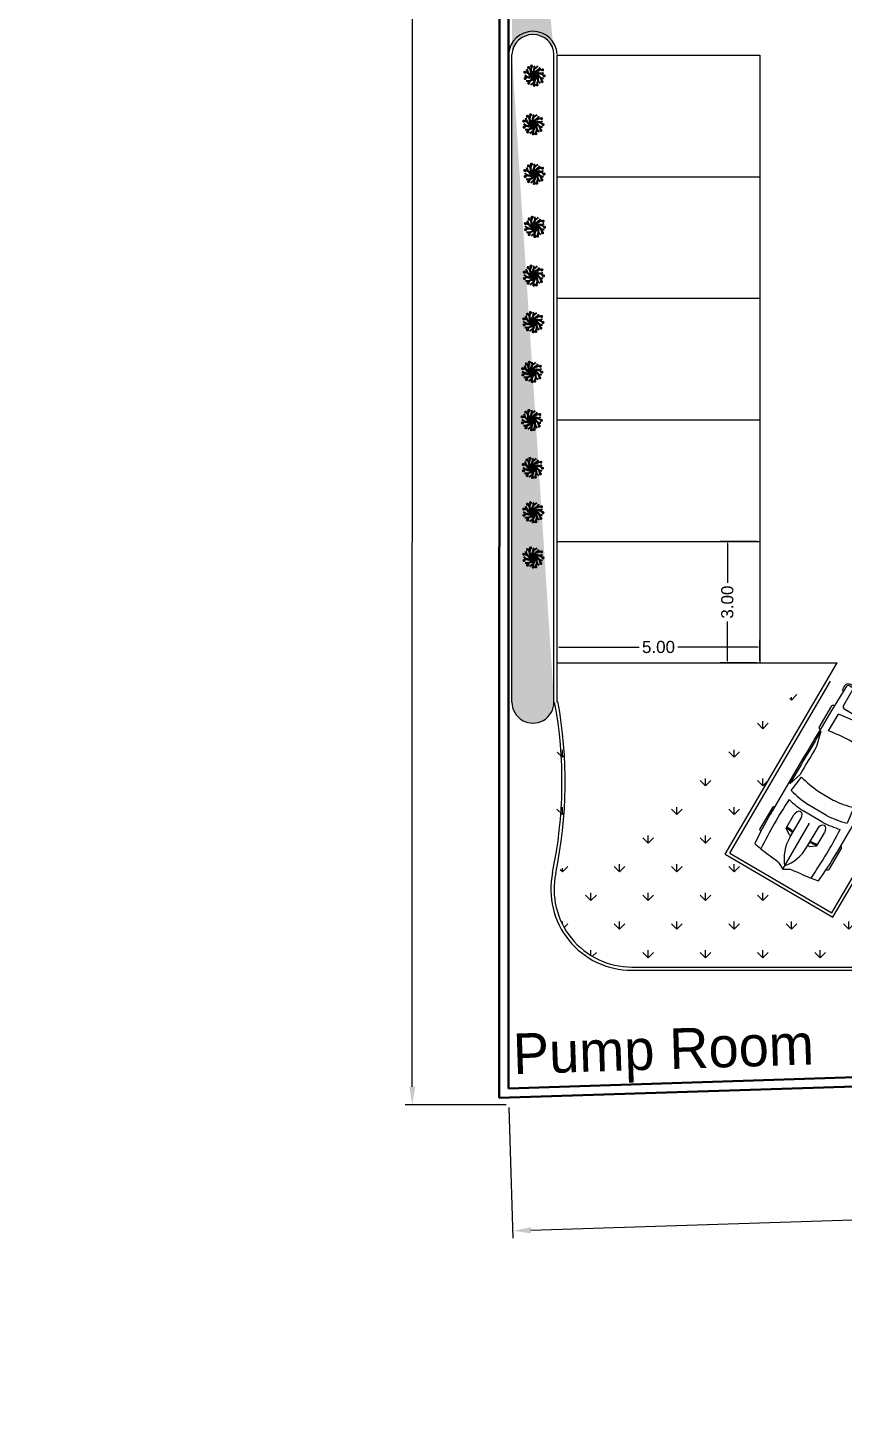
# Model space of a CAD drawing. Header units: millimetres. Extents: x 3614 to 12428, y -844 to 6844.
# Drawn here: x 5195.35 to 5215.48, y -432.04 to -397.77 of the extents above; entities that cross this region are included whole.
import ezdxf

# ---------------------------------------------------------------- set-up
doc = ezdxf.new("R2010")
doc.units = ezdxf.units.MM
doc.header["$LTSCALE"] = 40
doc.header["$MEASUREMENT"] = 0
doc.header["$PDMODE"] = 32
doc.header["$PDSIZE"] = 0.02
doc.layers.get('0').update_dxf_attribs({"linetype": 'CONTINUOUS', "lineweight": 20})
doc.layers.get('Defpoints').update_dxf_attribs({"linetype": 'CONTINUOUS', "lineweight": 20})
for name, color, linetype, lineweight in [('Dim', 220, 'CONTINUOUS', 15), ('dim.1', 6, 'CONTINUOUS', 18), ('Fixture', 44, 'CONTINUOUS', 15), ('Hatch', 42, 'CONTINUOUS', 15), ('landscaping', 3, 'CONTINUOUS', 13), ('LINE', 22, 'CONTINUOUS', 13), ('Property Line', 1, 'CONTINUOUS', 30), ('TEXT', 7, 'CONTINUOUS', 20), ('TREE', 64, 'CONTINUOUS', 13), ('Window-Wall', 7, 'CONTINUOUS', 18)]:
    doc.layers.add(name, color=color, linetype=linetype, lineweight=lineweight)
doc.styles.add('DIM', font='arial.ttf')
doc.styles.add('STYLE9', font='GOTHIC.TTF')
doc.styles.add('Tabrej', font='GOTHIC.TTF')
doc.dimstyles.new('DIMEN', dxfattribs={"dimtxt": 0.2, "dimasz": 0.25, "dimexe": 0.18, "dimexo": 0.0625, "dimgap": 0.09, "dimtad": 0, "dimdec": 3, "dimzin": 0, "dimdsep": 46, "dimtxsty": 'Tabrej', "dimcen": 0, "dimclrd": 256, "dimclre": 256, "dimclrt": 7, "dimadec": 0, "dimazin": 0, "dimtfac": 1, "dimtdec": 3, "dimtofl": 0, "dimtmove": 0, "dimatfit": 1, "dimfxl": 0, "dimtolj": 1, "dimtzin": 0, "dimlwd": -1, "dimlwe": -1, "dimarcsym": 0})
doc.dimstyles.new('Tabrej', dxfattribs={"dimtxt": 0.5, "dimasz": 0.45, "dimexe": 0.18, "dimexo": 0.0625, "dimgap": 0.09, "dimtad": 0, "dimdec": 3, "dimzin": 0, "dimdsep": 46, "dimtxsty": 'Tabrej', "dimcen": 0, "dimclrd": 256, "dimclre": 256, "dimclrt": 7, "dimaunit": 1, "dimadec": 3, "dimazin": 0, "dimtfac": 1, "dimtdec": 3, "dimtofl": 0, "dimtmove": 0, "dimatfit": 3, "dimfxl": 0, "dimtolj": 1, "dimtzin": 0, "dimlwd": -1, "dimlwe": -1, "dimarcsym": 0})

# ---------------------------------------------------------------- blocks, each defined once
blk = doc.blocks.new('*D30')
at = {"layer": 'Defpoints', "color": 0, "ltscale": 0.05, "transparency": 16777216}
for p in [(5207.230266860873, -257.4694814102737), (5204.844687158033, -424.3594347456667), (5207.222522054753, -424.3595450929807)]:
    blk.add_point(p, dxfattribs=at)
at = {"layer": 'Dim', "ltscale": 0.05, "transparency": 16777216}
for p, q in [((5207.16776686094, -257.4694785098591), (5204.672431964345, -257.4693627097656)), ((5204.852411081167, -257.9193710624751), (5204.848729836212, -337.2452050836549)), ((5204.844708041018, -423.9094347461513), (5204.848389285971, -344.5836007249713)), ((5207.16002205482, -424.3595421925661), (5204.664687158226, -424.3594263924726))]:
    blk.add_line(p, q, dxfattribs=at)
for points in [[(5204.777411081248, -257.9193675819776), (5204.927411081087, -257.9193745429727), (5204.852431964152, -257.4693710629597)], [(5204.769708041099, -423.9094312656538), (5204.919708040938, -423.9094382266489), (5204.844687158033, -424.3594347456667)]]:
    blk.add_solid(points, dxfattribs=at)
at = {"layer": 'Dim', "color": 7, "lineweight": 35, "ltscale": 0.05, "transparency": 16777216, "insert": (5204.848559561092, -340.914402904314), "char_height": 1.5, "attachment_point": 5, "rotation": 89.99734109572691, "style": 'Tabrej'}
blk.add_mtext('\\A1;166.890', dxfattribs=at)
blk = doc.blocks.new('*D31')
at = {"layer": 'Defpoints', "color": 0, "ltscale": 0.05, "transparency": 16777216}
for p in [(5290.410304821192, -421.6486296749662), (5207.222522054753, -424.3595450929806), (5290.511582636391, -424.7564643325426)]:
    blk.add_point(p, dxfattribs=at)
at = {"layer": 'Dim', "ltscale": 0.05, "transparency": 16777216}
for p, q in [((5290.412340484525, -421.7110965147677), (5290.51744534679, -424.9363688311711)), ((5207.224557718086, -424.4220119327822), (5207.32966258035, -427.6472842491855)), ((5290.06182138982, -424.7711211085403), (5250.043463459277, -426.0752354857935)), ((5207.773561116523, -427.4527229745593), (5247.791919047067, -426.1486085973061))]:
    blk.add_line(p, q, dxfattribs=at)
for points in [[(5290.05937859382, -424.6961609007784), (5290.064264185819, -424.8460813163023), (5290.511582636391, -424.7564643325426)], [(5207.771118320523, -427.3777627667973), (5207.776003912522, -427.5276831823212), (5207.323799869951, -427.467379750557)]]:
    blk.add_solid(points, dxfattribs=at)
at = {"layer": 'Dim', "color": 7, "ltscale": 0.05, "transparency": 16777216, "insert": (5248.917691253172, -426.1119220415497), "char_height": 0.5, "attachment_point": 5, "rotation": 1.8664887882798467, "style": 'Tabrej'}
blk.add_mtext('\\A1;83.232', dxfattribs=at)
blk = doc.blocks.new('*D647')
at = {"layer": 'Defpoints', "color": 0, "ltscale": 0.05, "transparency": 16777216}
for p in [(5491.917762789027, -294.5810829708552), (5491.854870055597, -295.1811268545436), (5491.917762789027, -295.1811268545436)]:
    blk.add_point(p, dxfattribs=at)
at = {"layer": 'Dim', "ltscale": 0.05, "transparency": 16777216}
for p, q in [((5491.854870055597, -294.4810829708551), (5491.854870055597, -294.3810829708552)), ((5491.855262789027, -294.5810829708552), (5491.674870055596, -294.5810829708552)), ((5491.855262789027, -295.1811268545436), (5491.674870055596, -295.1811268545436)), ((5491.854870055597, -295.2811268545436), (5491.854870055597, -295.3811268545436))]:
    blk.add_line(p, q, dxfattribs=at)
for points in [[(5491.83820338893, -294.4810829708551), (5491.871536722263, -294.4810829708551), (5491.854870055597, -294.5810829708552)], [(5491.83820338893, -295.2811268545436), (5491.871536722263, -295.2811268545436), (5491.854870055597, -295.1811268545436)]]:
    blk.add_solid(points, dxfattribs=at)
at = {"layer": 'Dim', "color": 7, "ltscale": 0.05, "transparency": 16777216, "insert": (5491.854870055597, -294.8811049126986), "char_height": 0.2, "attachment_point": 5, "rotation": 90, "style": 'Tabrej'}
blk.add_mtext('\\A1;0.600', dxfattribs=at)
blk = doc.blocks.new('*D648')
at = {"layer": 'Defpoints', "color": 0, "ltscale": 0.05, "transparency": 16777216}
for p in [(5491.317824484191, -295.1811268545439), (5492.317824484191, -295.1811268545434), (5492.317824484191, -295.5949928992698)]:
    blk.add_point(p, dxfattribs=at)
at = {"layer": 'Dim', "ltscale": 0.05, "transparency": 16777216}
for p, q in [((5491.317824484191, -295.2436268545439), (5491.317824484191, -295.7749928992698)), ((5492.317824484191, -295.2436268545434), (5492.317824484191, -295.7749928992698)), ((5491.217824484191, -295.5949928992698), (5491.117824484191, -295.5949928992698)), ((5492.417824484191, -295.5949928992698), (5492.517824484191, -295.5949928992698))]:
    blk.add_line(p, q, dxfattribs=at)
for points in [[(5491.217824484191, -295.5783262326032), (5491.217824484191, -295.6116595659365), (5491.317824484191, -295.5949928992698)], [(5492.417824484191, -295.5783262326032), (5492.417824484191, -295.6116595659365), (5492.317824484191, -295.5949928992698)]]:
    blk.add_solid(points, dxfattribs=at)
at = {"layer": 'Dim', "color": 7, "ltscale": 0.05, "transparency": 16777216, "insert": (5491.817824484191, -295.5949928992698), "char_height": 0.2, "attachment_point": 5, "style": 'Tabrej'}
blk.add_mtext('\\A1;1.000', dxfattribs=at)
blk = doc.blocks.new('fgb')
at = {"layer": 'Property Line', "lineweight": 30, "ltscale": 0.2}
for p, q in [((4957.440664199342, -197.9563344190392), (4957.432919393223, -364.8463981017462)), ((4957.670656211494, -198.128467025748), (4957.662930420506, -364.6087804303291)), ((4957.662930420506, -364.6087804303291), (5040.83649874929, -361.8983282310344)), ((4957.432919393223, -364.8463981017462), (5040.620702159661, -362.1354826837321))]:
    blk.add_line(p, q, dxfattribs=at)
blk = doc.blocks.new('PLANTDF')
at = {"color": 1, "lineweight": -3}
for centre, start, end in [((9522.851616587606, -930.1180319267213), 254.6787355318637, 318.507277087344), ((9522.849025367625, -930.2235307114553), 38.67873553348718, 102.5072770877422), ((9522.871903037936, -930.2265048417128), 62.67873553118743, 126.5072770889639), ((9522.87461268238, -930.1161845299803), 230.6787355320873, 294.507277088827), ((9522.831360013628, -930.1290729620152), 278.6787355325631, 342.5072770895728), ((9522.829335263588, -930.2115085214444), 14.67873553222624, 78.50727708772446), ((9522.894012517489, -930.2199166580763), 86.67873553321755, 150.5072770882663), ((9522.896372064257, -930.1238502034724), 206.6787355312655, 270.5072770896726), ((9522.817345506115, -930.1473985405563), 302.6787355334631, 6.507277088643888), ((9522.81623732369, -930.1925170175508), 350.6787355326362, 54.507277088133), ((9522.866448887253, -930.0317781967972), 254.6787355318637, 318.507277087344), ((9522.863857667275, -930.137276981532), 38.67873553348718, 102.5072770877422), ((9522.886735337584, -930.1402511117894), 62.67873553118743, 126.5072770889639), ((9522.889444982033, -930.029930800056), 230.6787355320873, 294.507277088827), ((9522.84619231328, -930.042819232092), 278.6787355325631, 342.5072770895728), ((9522.844167563237, -930.1252547915207), 14.67873553222624, 78.50727708772446), ((9522.911530876407, -930.204905317348), 110.6787355335168, 174.5072770892628), ((9522.913132338428, -930.1397034826106), 182.6787355316195, 246.5072770898981), ((9522.811996300736, -930.16984000333), 326.6787355310985, 30.50727708836977), ((9522.908844817137, -930.1336629281527), 86.67873553321755, 150.5072770882663), ((9522.911204363903, -930.037596473548), 206.6787355312655, 270.5072770896726), ((9522.832177805763, -930.0611448106321), 302.6787355334631, 6.507277088643888), ((9522.83106962334, -930.1062632876267), 350.6787355326362, 54.507277088133), ((9522.921429031288, -930.184066416714), 134.6787355333775, 198.507277089071), ((9522.921995501225, -930.1610031914082), 158.6787355324081, 222.5072770895164), ((9522.92636317606, -930.118651587424), 110.6787355335168, 174.5072770892628), ((9522.927964638076, -930.0534497526863), 182.6787355316195, 246.5072770898981), ((9522.826828600384, -930.0835862734067), 326.6787355310985, 30.50727708836977), ((9522.936261330937, -930.0978126867896), 134.6787355333775, 198.507277089071), ((9522.936827800873, -930.0747494614847), 158.6787355324081, 222.5072770895164), ((9522.984943451838, -929.8797582678993), 254.6787355318637, 318.507277087344), ((9522.982352231855, -929.9852570526332), 38.67873553348718, 102.5072770877422), ((9523.005229902168, -929.9882311828908), 62.67873553118743, 126.5072770889639), ((9523.007939546615, -929.877910871158), 230.6787355320873, 294.507277088827), ((9522.96468687786, -929.890799303193), 278.6787355325631, 342.5072770895728), ((9522.962662127818, -929.9732348626221), 14.67873553222624, 78.50727708772446), ((9523.027339381717, -929.981642999254), 86.67873553321755, 150.5072770882663), ((9523.029698928487, -929.8855765446502), 206.6787355312655, 270.5072770896726), ((9522.950672370347, -929.909124881734), 302.6787355334631, 6.507277088643888), ((9522.94956418792, -929.9542433587284), 350.6787355326362, 54.507277088133), ((9523.04485774064, -929.966631658526), 110.6787355335168, 174.5072770892628), ((9523.04645920266, -929.9014298237882), 182.6787355316195, 246.5072770898981), ((9522.945323164966, -929.9315663445076), 326.6787355310985, 30.50727708836977), ((9523.054755895517, -929.9457927578917), 134.6787355333775, 198.507277089071), ((9523.05532236546, -929.922729532586), 158.6787355324081, 222.5072770895164), ((9523.028163981247, -930.1883308580498), 254.6787355318637, 318.507277087344), ((9523.051160076024, -930.1864834613092), 230.6787355320873, 294.507277088827), ((9523.007907407271, -930.1993718933444), 278.6787355325631, 342.5072770895728), ((9523.005882657228, -930.2818074527733), 14.67873553222624, 78.50727708772446), ((9523.070559911132, -930.2902155894052), 86.67873553321755, 150.5072770882663), ((9523.0729194579, -930.1941491348014), 206.6787355312655, 270.5072770896726), ((9522.99389289976, -930.217697471884), 302.6787355334631, 6.507277088643888), ((9522.992784717331, -930.26281594888), 350.6787355326362, 54.507277088133), ((9523.088078270048, -930.2752042486763), 110.6787355335168, 174.5072770892628), ((9523.089679732071, -930.2100024139386), 182.6787355316195, 246.5072770898981), ((9522.988543694377, -930.2401389346588), 326.6787355310985, 30.50727708836977), ((9523.097976424928, -930.254365348042), 134.6787355333775, 198.507277089071), ((9523.098542894868, -930.2313021227368), 158.6787355324081, 222.5072770895164), ((9523.17395564638, -929.8259844103453), 254.6787355318637, 318.507277087344), ((9523.1713644264, -929.9314831950801), 38.67873553348718, 102.5072770877422), ((9523.19424209671, -929.9344573253377), 62.67873553118743, 126.5072770889639), ((9523.19695174116, -929.8241370136044), 230.6787355320873, 294.507277088827), ((9523.153699072403, -929.8370254456399), 278.6787355325631, 342.5072770895728), ((9523.15167432236, -929.9194610050688), 14.67873553222624, 78.50727708772446), ((9523.216351576262, -929.9278691417012), 86.67873553321755, 150.5072770882663), ((9523.21871112303, -929.8318026870965), 206.6787355312655, 270.5072770896726), ((9523.13968456489, -929.8553510241801), 302.6787355334631, 6.507277088643888), ((9523.138576382466, -929.9004695011748), 350.6787355326362, 54.507277088133), ((9523.23386993518, -929.912857800972), 110.6787355335168, 174.5072770892628), ((9523.2354713972, -929.8476559662345), 182.6787355316195, 246.5072770898981), ((9523.134335359508, -929.8777924869544), 326.6787355310985, 30.50727708836977), ((9523.24376809006, -929.892018900338), 134.6787355333775, 198.507277089071), ((9523.24433456, -929.8689556750328), 158.6787355324081, 222.5072770895164), ((9523.336639266836, -930.0308945579214), 254.6787355318637, 318.507277087344), ((9523.334048046852, -930.136393342656), 38.67873553348718, 102.5072770877422), ((9523.356925717164, -930.1393674729137), 62.67873553118743, 126.5072770889639), ((9523.359635361612, -930.0290471611803), 230.6787355320873, 294.507277088827), ((9523.316382692858, -930.0419355932152), 278.6787355325631, 342.5072770895728), ((9523.314357942816, -930.1243711526448), 14.67873553222624, 78.50727708772446), ((9523.379035196716, -930.132779289277), 86.67873553321755, 150.5072770882663), ((9523.381394743486, -930.0367128346724), 206.6787355312655, 270.5072770896726), ((9523.302368185345, -930.060261171756), 302.6787355334631, 6.507277088643888), ((9523.301260002918, -930.1053796487506), 350.6787355326362, 54.507277088133), ((9523.396553555636, -930.1177679485482), 110.6787355335168, 174.5072770892628), ((9523.398155017656, -930.0525661138104), 182.6787355316195, 246.5072770898981), ((9523.297018979965, -930.0827026345306), 326.6787355310985, 30.50727708836977), ((9523.361289236855, -929.8909964100154), 254.6787355318637, 318.507277087344), ((9523.358698016877, -929.9964951947501), 38.67873553348718, 102.5072770877422), ((9523.381575687188, -929.9994693250077), 62.67873553118743, 126.5072770889639), ((9523.384285331636, -929.8891490132744), 230.6787355320873, 294.507277088827), ((9523.34103266288, -929.9020374453099), 278.6787355325631, 342.5072770895728), ((9523.339007912838, -929.9844730047392), 14.67873553222624, 78.50727708772446), ((9523.40645171051, -930.0969290479137), 134.6787355333775, 198.507277089071), ((9523.407018180456, -930.0738658226088), 158.6787355324081, 222.5072770895164), ((9523.403685166739, -929.9928811413713), 86.67873553321755, 150.5072770882663), ((9523.406044713509, -929.8968146867663), 206.6787355312655, 270.5072770896726), ((9523.327018155367, -929.92036302385), 302.6787355334631, 6.507277088643888), ((9523.325909972944, -929.965481500845), 350.6787355326362, 54.507277088133), ((9523.42120352566, -929.9778698006422), 110.6787355335168, 174.5072770892628), ((9523.42280498768, -929.9126679659047), 182.6787355316195, 246.5072770898981), ((9523.321668949984, -929.9428044866246), 326.6787355310985, 30.50727708836977), ((9523.43110168054, -929.9570309000079), 134.6787355333775, 198.507277089071), ((9523.431668150477, -929.9339676747028), 158.6787355324081, 222.5072770895164), ((9522.898638930952, -930.3029132006261), 254.6787355318637, 318.507277087344), ((9522.896047710972, -930.4084119853608), 38.67873553348718, 102.5072770877422), ((9522.91892538128, -930.411386115618), 62.67873553118743, 126.5072770889639), ((9522.921635025728, -930.3010658038851), 230.6787355320873, 294.507277088827), ((9522.878382356976, -930.3139542359207), 278.6787355325631, 342.5072770895728), ((9522.876357606934, -930.3963897953496), 14.67873553222624, 78.50727708772446), ((9522.941034860833, -930.4047979319816), 86.67873553321755, 150.5072770882663), ((9522.943394407605, -930.3087314773774), 206.6787355312655, 270.5072770896726), ((9522.864367849465, -930.3322798144608), 302.6787355334631, 6.507277088643888), ((9522.86325966704, -930.3773982914554), 350.6787355326362, 54.507277088133), ((9522.958553219756, -930.3897865912528), 110.6787355335168, 174.5072770892628), ((9522.960154681774, -930.324584756515), 182.6787355316195, 246.5072770898981), ((9522.85901864408, -930.3547212772354), 326.6787355310985, 30.50727708836977), ((9522.968451374636, -930.3689476906185), 134.6787355333775, 198.507277089071), ((9522.96901784457, -930.3458844653136), 158.6787355324081, 222.5072770895164), ((9523.025572761266, -930.293829642784), 38.67873553348718, 102.5072770877422), ((9523.04845043158, -930.2968037730417), 62.67873553118743, 126.5072770889639), ((9523.04459433366, -930.4285885048253), 254.6787355318637, 318.507277087344), ((9523.04200311368, -930.5340872895598), 38.67873553348718, 102.5072770877422), ((9523.064880783988, -930.5370614198174), 62.67873553118743, 126.5072770889639), ((9523.067590428436, -930.426741108084), 230.6787355320873, 294.507277088827), ((9523.024337759683, -930.4396295401199), 278.6787355325631, 342.5072770895728), ((9523.022313009642, -930.522065099549), 14.67873553222624, 78.50727708772446), ((9523.08699026354, -930.5304732361806), 86.67873553321755, 150.5072770882663), ((9523.089349810312, -930.4344067815763), 206.6787355312655, 270.5072770896726), ((9523.010323252172, -930.4579551186598), 302.6787355334631, 6.507277088643888), ((9523.009215069746, -930.5030735956548), 350.6787355326362, 54.507277088133), ((9523.104508622464, -930.515461895452), 110.6787355335168, 174.5072770892628), ((9523.106110084482, -930.4502600607144), 182.6787355316195, 246.5072770898981), ((9523.004974046788, -930.4803965814348), 326.6787355310985, 30.50727708836977), ((9523.114406777344, -930.4946229948176), 134.6787355333775, 198.507277089071), ((9523.11497324728, -930.4715597695127), 158.6787355324081, 222.5072770895164), ((9523.241622356905, -930.4530323606084), 254.6787355318637, 318.507277087344), ((9523.239031136925, -930.5585311453433), 38.67873553348718, 102.5072770877422), ((9523.261908807237, -930.5615052756008), 62.67873553118743, 126.5072770889639), ((9523.264618451685, -930.4511849638676), 230.6787355320873, 294.507277088827), ((9523.221365782929, -930.4640733959034), 278.6787355325631, 342.5072770895728), ((9523.219341032887, -930.5465089553322), 14.67873553222624, 78.50727708772446), ((9523.284018286788, -930.5549170919644), 86.67873553321755, 150.5072770882663), ((9523.286377833556, -930.4588506373597), 206.6787355312655, 270.5072770896726), ((9523.207351275416, -930.4823989744434), 302.6787355334631, 6.507277088643888), ((9523.206243092993, -930.527517451438), 350.6787355326362, 54.507277088133), ((9523.301536645708, -930.5399057512357), 110.6787355335168, 174.5072770892628), ((9523.303138107725, -930.4747039164977), 182.6787355316195, 246.5072770898981), ((9523.202002070035, -930.504840437218), 326.6787355310985, 30.50727708836977), ((9523.31143480059, -930.5190668506012), 134.6787355333775, 198.507277089071), ((9523.312001270524, -930.4960036252963), 158.6787355324081, 222.5072770895164), ((9523.401171842115, -930.3444954964276), 254.6787355318637, 318.507277087344), ((9523.398580622135, -930.4499942811623), 38.67873553348718, 102.5072770877422), ((9523.421458292443, -930.4529684114196), 62.67873553118743, 126.5072770889639), ((9523.424167936892, -930.3426480996865), 230.6787355320873, 294.507277088827), ((9523.380915268139, -930.3555365317222), 278.6787355325631, 342.5072770895728), ((9523.378890518095, -930.4379720911513), 14.67873553222624, 78.50727708772446), ((9523.443567771996, -930.4463802277832), 86.67873553321755, 150.5072770882663), ((9523.445927318766, -930.3503137731785), 206.6787355312655, 270.5072770896726), ((9523.366900760626, -930.3738621102623), 302.6787355334631, 6.507277088643888), ((9523.365792578203, -930.4189805872568), 350.6787355326362, 54.507277088133), ((9523.461086130917, -930.4313688870544), 110.6787355335168, 174.5072770892628), ((9523.462687592935, -930.3661670523168), 182.6787355316195, 246.5072770898981), ((9523.361551555245, -930.3963035730368), 326.6787355310985, 30.50727708836977), ((9523.4709842858, -930.41052998642), 134.6787355333775, 198.507277089071), ((9523.471550755736, -930.387466761115), 158.6787355324081, 222.5072770895164), ((9523.460761159604, -930.2531015847452), 254.6787355318637, 318.507277087344), ((9523.458169939624, -930.35860036948), 38.67873553348718, 102.5072770877422), ((9523.481047609934, -930.3615744997372), 62.67873553118743, 126.5072770889639), ((9523.48375725438, -930.251254188004), 230.6787355320873, 294.507277088827), ((9523.440504585627, -930.2641426200398), 278.6787355325631, 342.5072770895728), ((9523.438479835584, -930.3465781794687), 14.67873553222624, 78.50727708772446), ((9523.503157089486, -930.3549863161007), 86.67873553321755, 150.5072770882663), ((9523.505516636253, -930.258919861497), 206.6787355312655, 270.5072770896726), ((9523.42649007811, -930.28246819858), 302.6787355334631, 6.507277088643888), ((9523.425381895688, -930.3275866755754), 350.6787355326362, 54.507277088133), ((9523.520675448404, -930.339974975372), 110.6787355335168, 174.5072770892628), ((9523.522276910424, -930.2747731406344), 182.6787355316195, 246.5072770898981), ((9523.421140872731, -930.3049096613547), 326.6787355310985, 30.50727708836977), ((9523.530573603284, -930.3191360747376), 134.6787355333775, 198.507277089071)]:
    blk.add_arc(centre, 0.0554807208591023, start, end, dxfattribs=at)
at = {"color": 64, "lineweight": -3}
for points in [[(9523.479416898672, -930.3036893301463), (9523.2341926928, -930.2838065810288), (9523.116471794096, -930.1217776643904), (9522.992884883659, -930.1785607167993), (9522.870272326676, -930.1686196721226)], [(9522.875026591184, -930.2813268734856), (9523.085103927873, -930.1532731836992), (9523.275580343165, -930.2151627226943), (9523.342188013205, -930.0965817049704), (9523.44722685498, -930.0325543263176)], [(9522.88229259381, -930.0849485583695), (9523.127516799681, -930.1048313074872), (9523.245237698386, -930.2668602241253), (9523.368824608824, -930.2100771717168), (9523.491437165805, -930.2200182163936)], [(9523.4866829013, -930.1073110150301), (9523.276605564608, -930.2353647048168), (9523.08612914932, -930.1734751658217), (9523.019521479277, -930.2920561835452), (9522.914482637503, -930.3560835621986)], [(9523.358110301573, -930.4582918752158), (9523.171406538297, -930.2980672215676), (9523.171406538297, -930.097788466282), (9523.038046386682, -930.0710843573407), (9522.944693943817, -929.9909720305161)], [(9522.984576549074, -930.4444711169274), (9523.079264614229, -930.2173931453508), (9523.26974102952, -930.1555036063544), (9523.253927593123, -930.0204185416658), (9523.301271452268, -929.9068790221182)], [(9523.003599190912, -929.9303460133003), (9523.190302954188, -930.0905706669485), (9523.190302954188, -930.290849422234), (9523.323663105799, -930.3175535311757), (9523.417015548666, -930.397665858)], [(9523.377132943408, -929.944166771588), (9523.282444878252, -930.1712447431654), (9523.09196846296, -930.2331342821602), (9523.107781899362, -930.3682193468496), (9523.060438040213, -930.4817588663975)], [(9523.169098107033, -930.5120657327697), (9523.112229278096, -930.2726995464482), (9523.229950176798, -930.11067062981), (9523.137755829184, -930.0106794214947), (9523.109320960668, -929.8909959984517)], [(9523.192611385452, -929.8765721557463), (9523.249480214388, -930.1159383420676), (9523.131759315684, -930.2779672587061), (9523.223953663299, -930.3779584670211), (9523.252388531811, -930.4976418900644)]]:
    blk.add_spline(points, degree=3, dxfattribs=at)
blk = doc.blocks.new('*U441')
for p, q in [((21.10406751471477, 37.40863046792069), (21.10406751471477, 36.83230215753704)), ((46.55368679439943, 38.88847654282876), (22.35054758993934, 38.88847654282876)), ((47.8001668696239, 37.39011648242055), (47.8001668696239, 37.40863046792069)), ((70.0302824853563, 31.53613089391356), (86.40615155322344, 29.35124891408057)), ((87.98532186932616, 31.87120872459877), (74.75900729854769, 35.92175679182954)), ((134.313356548143, 35.6043097713567), (119.2882629232503, 31.77757799177584)), ((135.4513231603356, 37.07354110333037), (135.4513231603356, 37.40863046792069)), ((136.6978032355602, 38.88847654282876), (160.9009424400199, 38.88847654282867)), ((138.4228833961707, 29.35124891408074), (157.2465674415997, 29.35124891408074)), ((162.1474225152445, 37.4086304679205), (162.1474225152445, 36.77402019194128)), ((186.4728846989718, 29.35124891408083), (167.0083537481071, 29.35124891408083)), ((186.4728846989705, -33.49860931502491), (186.4728846989718, 33.49860931502464)), ((188.3990091454065, -32.75868627757393), (188.3990091454077, 32.75868627757058)), ((32.26591480791686, 11.62530558863241), (36.12873726252356, 17.16961494239206)), ((36.12873726252356, 17.16961494239206), (50.93891189819171, 17.16961494239206)), ((164.515393597658, 26.39155676426461), (164.5153935976578, -26.39155676426503)), ((3.266462181856987, 6.128290093440768), (0.1022408397004821, 0.4060708604429806)), ((29.77279020470884, 9.505833383620027), (51.68362801571248, 9.505833383620027)), ((32.12291633764599, 9.505833383620027), (32.12291633764599, 11.15369945057711)), ((58.91676048097879, -10.77488335095668), (58.91676048097879, 10.77488335095617)), ((66.55009204259746, -10.5288681329018), (66.55009204259746, 10.52886813290129)), ((82.73706193978568, 8.496039918672748), (82.73706193978568, -8.49603991867258)), ((186.4728846989718, -10.5288681329018), (186.4728846989718, 10.52886813290129)), ((-4.43e-14, -2.558e-13), (51.68362801571248, -2.558e-13)), ((0.1022408397004821, -0.4060708604432933), (3.266462181856987, -6.128290093441192)), ((29.77279020470884, -9.505833383620537), (51.68362801571248, -9.505833383620537)), ((32.12291633764599, -9.505833383620537), (32.12291633764599, -11.15369945057762)), ((32.26591480791686, -11.62530558863292), (36.12873726252356, -17.16961494239257)), ((36.12873726252356, -17.16961494239257), (50.93891189819171, -17.16961494239257)), ((21.10406751471477, -37.40863046792121), (21.10406751471477, -36.83230215753756)), ((46.55368679439943, -38.88847654282928), (22.35054758993934, -38.88847654282928)), ((47.8001668696239, -37.39011648242107), (47.8001668696239, -37.40863046792121)), ((86.40615155322321, -29.35124891408145), (70.03028248535594, -31.53613089391442)), ((87.98532186932606, -31.87120872459904), (74.75900729854759, -35.92175679182964)), ((134.3133565481428, -35.60430977135722), (119.2882629232503, -31.77757799177618)), ((135.4513231603355, -37.07354110333088), (135.4513231603355, -37.40863046792121)), ((136.6978032355602, -38.88847654282928), (160.9009424400199, -38.88847654282918)), ((157.2465674415997, -29.35124891408117), (138.4228833961707, -29.35124891408126)), ((162.1474225152445, -37.408630467921), (162.1474225152445, -36.77402019194179)), ((167.008353748107, -29.35124891408126), (186.4728846989707, -29.35124891408108))]:
    blk.add_line(p, q)
for centre, major_axis, ratio, start_param, end_param in [((259.1750197310735, -27.52442688366614), (1.506617e-10, -305.3028914627677), 0.8423038695443789, 4.528606069860317, 4.561837674556238), ((266.0300214172791, -27.52442688366631), (1.966072e-10, 313.3077612809058), 0.8423038695435282, 1.367075990158062, 1.391760499156096), ((37.47375371777758, -593.9621830607928), (6.21e-14, -623.32820996736), 0.8423038695439826, 3.096046068561058, 3.200911180495223), ((41.19115208863305, -490.8631038926156), (1.294e-13, 528.2339998381949), 0.8423038695439741, 0.0028100083536837, 0.0755983031096952), ((22.35054758993934, 37.40863046792072), (2.08e-14, -1.479846074908118), 0.8423038695439757, 3.141592653589776, 4.712388980384677), ((64.48199294511879, -10555.61767587835), (1.907644e-10, 10593.02630634627), 0.842303869543847, -0.0133969486112073, 0.0027970409639888), ((46.55368679439943, 37.40863046792072), (2.2e-14, 1.479846074908118), 0.8423038695439757, -1.570796326794883, 1.73e-14), ((134.4003789125686, 5.387441675477672), (4.276000000000001e-13, -89.7774543484738), 0.84230386954398, 4.449481963804728, 4.652344057257212), ((135.2911776514449, 5.387441675478553), (2.2715e-12, 81.77258453065997), 0.8423038695439563, 1.2453061116968, 1.507880129813836), ((64.4819929449925, -10555.61767590795), (1.9177683e-09, -10591.54646030096), 0.8423038695482958, 3.133765086725325, 3.140440689641252), ((149.595361812917, 2.799442537139298), (8.561e-13, -79.57966406425402), 0.8423038695439826, 4.372215489277867, 4.640744122441986), ((95.78879860270443, -3666.353346297651), (1.949863999999999e-10, -3698.236159209632), 0.8423038695446962, 3.134048706297306, 3.144097754112908), ((136.6978032355602, 37.40863046792072), (2.357e-13, -1.479846074908118), 0.8423038695439757, 3.141592653589603, 4.712388980384552), ((17.08207736189386, -1.421e-13), (6.870000000000003e-14, 147.0179238898305), 0.8423038695439764, 4.511394369635732, 4.913383591133647), ((35.90576140732288, -1.421e-13), (6.870000000000003e-14, 147.0179238898305), 0.8423038695439764, 4.511394369635732, 4.913383591133647), ((160.9009424400199, 37.40863046792052), (5.590000000000001e-14, 1.479846074908118), 0.8423038695439757, -1.570796326794865, 4.44e-14), ((167.0083537481071, 26.39155676426464), (1.394e-13, 2.959692149816236), 0.8423038695439757, 5.55e-14, 1.570796326794918), ((180.6280394947615, 35.8381667808375), (7.400000000000001e-14, 2.219769112362114), 0.8423038695439693, -0.0130174256259048, 1.249894140392862), ((64.48199294754608, -10556.35759891604), (1.349839377e-06, 10595.3130398087), 0.8423038681351469, -0.0133969484821159, -0.0130174254969711), ((183.9799245485226, 33.49860931502124), (3e-16, -2.959692149816166), 0.842303869543995, 1.570796326796048, 3.128195704978387), ((183.9799245485216, 32.75868627756583), (8.56e-14, -5.246425615115244), 0.8423038695439736, 1.570796326795794, 3.128195704978163), ((-204.4946649195746, 52.39684969293511), (4.120530000000001e-11, -250.9602162198571), 0.8423038695441164, 1.385369446298923, 1.434372047871025), ((13.03653510440275, 17.00972444508943), (1.2303e-12, 27.41599049210566), 0.8423038695439276, 4.435146050259648, 4.718221029521871), ((14.20086229321332, 17.00972444508943), (1.2303e-12, 27.41599049210566), 0.8423038695439276, 4.435146050259648, 4.718221029521871), ((50.7902773840875, 13.33772416300607), (6.340077547122383, -0.356608581037027), 0.6038335755719145, -1.39555193967809, 1.581314658479914), ((0.6232400376122424, -1.421e-13), (1e-16, -0.7399230374541245), 0.842303869543842, 4.131459131953847, 5.293318828815531), ((29.77279020470884, -46.66302566589627), (5.120000000000001e-14, 56.16885904951626), 0.842303869543976, 7e-16, 0.5903187773915901), ((32.74615637525823, 11.15369945057713), (1.313e-13, 0.7399230374541176), 0.8423038695439091, 0.8797135699495516, 1.570796326795043), ((-204.4946649195746, -52.39684969293553), (4.029450000000003e-11, 250.9602162198562), 0.8423038695441192, -1.43437204787103, -1.385369446298924), ((29.77279020470884, 46.66302566589577), (4.004e-13, 56.16885904951626), 0.8423038695439734, 2.551273876198208, 3.141592653589801), ((32.74615637525823, -11.1536994505777), (1.3e-13, -0.7399230374541176), 0.8423038695439093, 4.712388980384541, 5.403471737230034), ((13.03653510440275, -17.00972444508983), (1.2568e-12, -27.41599049210552), 0.8423038695439315, 1.564964277657709, 1.848039256919935), ((14.20086229321332, -17.00972444508983), (1.2568e-12, -27.41599049210552), 0.8423038695439315, 1.564964277657709, 1.848039256919935), ((134.4003789125684, -5.387441675478583), (4.2949e-12, -89.77745434847824), 0.8423038695439352, -1.510751403667474, -1.307889310215), ((135.2911776514465, -5.387441675480713), (3.203800000000001e-12, -81.77258453066244), 0.8423038695439492, -1.50788012981387, -1.245306111696839), ((149.5953618129329, -2.799442537137565), (4.0897e-12, -79.57966406427697), 0.8423038695439418, -1.499151468852248, -1.230622835688196), ((259.1750197310694, 27.52442688365929), (1.08535e-11, 305.3028914629043), 0.8423038695439974, 1.72134763262287, 1.754579237318775), ((167.008353748107, -26.39155676426503), (1.02e-14, -2.95969214981619), 0.8423038695439885, 4.712388980384687, 6.28318530717958), ((266.0300214172791, 27.52442688366566), (8.75241e-11, 313.3077612806533), 0.8423038695441819, 1.749832154434603, 1.774516663432659), ((37.47375371777847, 593.9621830607904), (1.1693e-12, -623.3282099673584), 0.8423038695439529, -0.0593185269054384, 0.0455465850287298), ((41.19115208863322, 490.8631038926151), (1.377569999999999e-11, -528.2339998381949), 0.8423038695440652, -0.0755983031097181, -0.0028100083537155), ((22.35054758993934, -37.40863046792117), (2.2e-14, 1.479846074908118), 0.8423038695439757, 1.570796326794908, 3.141592653589808), ((64.48199294495228, 10555.61767590795), (6.117947e-10, 10593.02630637587), 0.8423038695458146, 3.138795612625925, 3.154989602201038), ((46.55368679439943, -37.40863046792117), (2.08e-14, -1.479846074908118), 0.8423038695439757, -1.69e-14, 1.570796326794883), ((64.48199294503607, 10555.61767590793), (1.6049794e-09, -10591.54646030094), 0.8423038695397146, 0.0011519639481523, 0.0078275668641468), ((95.78879860271887, 3666.35334629765), (1.637818e-10, -3698.236159209629), 0.8423038695447544, -0.0025051005232382, 0.007543947292366), ((136.6978032355602, -37.40863046792109), (1.56e-14, -1.47984607490816), 0.8423038695440103, -1.570796326794875, -1.27e-14), ((160.9009424400199, -37.408630467921), (1.969e-13, 1.47984607490816), 0.842303869544011, 3.141592653589951, 4.712388980384771), ((180.6280394947581, -35.83816678083949), (2.274e-13, -2.21976911236303), 0.8423038695439803, -1.249894138785957, 0.0130174256254374), ((64.48199294197605, 10556.3575989598), (9.365289701e-07, 10595.31303985772), 0.8423038705260312, 3.154610079306566, 3.154989602290632), ((183.9799245485216, -33.4986093150211), (9.3e-15, 2.959692149816141), 0.8423038695439731, 3.154989602201626, 4.712388980383388), ((183.9799245485177, -32.7586862775633), (2.428e-13, -5.246425615118353), 0.8423038695439807, 0.0133969486110846, 1.570796326792831)]:
    blk.add_ellipse(centre, major_axis=major_axis, ratio=ratio, start_param=start_param, end_param=end_param)
at = {"extrusion": (0, 0, -1)}
blk.add_ellipse((50.7902773840875, -13.33772416300655), major_axis=(6.340077547122383, 0.3566085810370246), ratio=0.6038335755719145, start_param=-1.39555193967809, end_param=1.581314658479914, dxfattribs=at)
blk = doc.blocks.new('*D444')
at = {"layer": 'Defpoints', "color": 0, "ltscale": 0.05, "transparency": 16777216}
for p in [(5213.423125480279, -413.0555237326878), (5208.423125480278, -413.4469189641588), (5213.423125480279, -413.4469189641588)]:
    blk.add_point(p, dxfattribs=at)
at = {"layer": 'dim.1', "ltscale": 0.05, "transparency": 16777216}
for p, q in [((5208.423125480278, -413.3844189641588), (5208.423125480278, -412.8755237326878)), ((5213.423125480279, -413.3844189641588), (5213.423125480279, -412.8755237326878)), ((5208.473125480278, -413.0555237326878), (5210.444005425707, -413.0555237326878)), ((5213.373125480279, -413.0555237326878), (5211.402245534849, -413.0555237326878))]:
    blk.add_line(p, q, dxfattribs=at)
for points in [[(5208.473125480278, -413.0471903993545), (5208.473125480278, -413.0638570660211), (5208.423125480278, -413.0555237326878)], [(5213.373125480279, -413.0471903993545), (5213.373125480279, -413.0638570660211), (5213.423125480279, -413.0555237326878)]]:
    blk.add_solid(points, dxfattribs=at)
at = {"layer": 'dim.1', "color": 7, "ltscale": 0.05, "transparency": 16777216, "insert": (5210.923125480278, -413.0555237326878), "char_height": 0.3, "attachment_point": 5, "style": 'DIM'}
blk.add_mtext('\\A1;5.00', dxfattribs=at)
blk = doc.blocks.new('*D445')
at = {"layer": 'Defpoints', "color": 0, "ltscale": 0.05, "transparency": 16777216}
for p in [(5213.423125480278, -410.446918964157), (5212.623445427347, -413.4469189641588), (5213.423125480279, -413.4469189641588)]:
    blk.add_point(p, dxfattribs=at)
at = {"layer": 'dim.1', "ltscale": 0.05, "transparency": 16777216}
for p, q in [((5213.360625480278, -410.446918964157), (5212.443445427347, -410.446918964157)), ((5212.623445427347, -410.496918964157), (5212.623445427347, -411.4679012288237)), ((5212.623445427347, -413.3969189641588), (5212.623445427347, -412.4259366994922)), ((5213.360625480279, -413.4469189641588), (5212.443445427347, -413.4469189641588))]:
    blk.add_line(p, q, dxfattribs=at)
for points in [[(5212.615112094014, -410.496918964157), (5212.63177876068, -410.496918964157), (5212.623445427347, -410.446918964157)], [(5212.615112094014, -413.3969189641588), (5212.63177876068, -413.3969189641588), (5212.623445427347, -413.4469189641588)]]:
    blk.add_solid(points, dxfattribs=at)
at = {"layer": 'dim.1', "color": 7, "ltscale": 0.05, "transparency": 16777216, "insert": (5212.623445427347, -411.9469189641571), "char_height": 0.3, "attachment_point": 5, "rotation": 90, "style": 'DIM'}
blk.add_mtext('\\A1;3.00', dxfattribs=at)
blk = doc.blocks.new('NEW BILDING')
at = {"layer": 'Dim', "ltscale": 0.05}
dim = blk.add_linear_dim(base=(5491.854870055597, -295.1811268545436), p1=(5491.917762789027, -294.5810829708552), p2=(5491.917762789027, -295.1811268545436), angle=90, dimstyle='DIMEN', override={"dimasz": 0.1, "dimgap": 0.5, "dimarcsym": 1}, dxfattribs=at)
dim.commit()
dim.dimension.update_dxf_attribs({"geometry": '*D647', "text_midpoint": (5491.854870055597, -294.8811049126986), "dimtype": 160})
dim = blk.add_linear_dim(base=(5492.317824484191, -295.5949928992698), p1=(5491.317824484191, -295.1811268545439), p2=(5492.317824484191, -295.1811268545434), dimstyle='DIMEN', override={"dimasz": 0.1, "dimgap": 0.5, "dimarcsym": 1}, dxfattribs=at)
dim.commit()
dim.dimension.update_dxf_attribs({"geometry": '*D648', "text_midpoint": (5491.817824484191, -295.5949928992698), "dimtype": 160})

msp = doc.modelspace()

# ---------------------------------------------------------------- hatches: boundary and pattern name
at = {"layer": 'Hatch', "ltscale": 0.05}
h = msp.add_hatch(dxfattribs=at)
h.set_pattern_fill('GRASS', color=3)
h.set_pattern_definition([(90, (0, 0), (-0.7071067809999999, 0.7071067809999999), [0.1875, -1.226713563]), (45, (0, 0), (-0.7071067811865475, 0.7071067811865476), [0.1875, -0.8125]), (135, (0, 0), (-0.7071067811865476, -0.7071067811865475), [0.1875, -0.8125])])
edge = h.paths.add_edge_path()
edge.add_line((5212.572240335197, -418.1685996184572), (5215.229820175432, -419.7253357541728))
edge.add_line((5212.572240335197, -418.1685996184573), (5215.338069148529, -413.4469189641588))
edge.add_arc((5197.691951344555, -416.3856657293647), 10.92840914009472, 348.103991901871, 370.4751378556154)
edge.add_arc((5210.264395726464, -419.034180480867), 1.91997551039898, 168.103991901871, 270)
edge.add_line((5210.264395726464, -420.9541559912661), (5241.120578482115, -420.954155991266))
edge.add_arc((5241.120578482115, -419.034180480867), 1.91997551039898, 270, 371.8960080981361)
edge.add_arc((5253.693022864024, -416.3856657293647), 10.92840914009472, 169.5248621443918, 191.896008098136)
edge.add_line((5225.621786670636, -419.7907368243251), (5226.456789005109, -418.3652637979497))
edge.add_line((5226.456789005109, -418.3652637979497), (5229.045340797547, -419.8815652288425))
edge.add_line((5229.045340797547, -419.8815652288425), (5229.920777836845, -418.3870641546681))
edge.add_line((5229.920777836845, -418.3870641546681), (5232.509329629282, -419.9033655855599))
edge.add_line((5232.509329629282, -419.9033655855599), (5233.384766668582, -418.4088645113855))
edge.add_line((5233.384766668582, -418.4088645113855), (5235.973318461018, -419.9251659422778))
edge.add_line((5235.973318461018, -419.9251659422778), (5236.848755500318, -418.4306648681039))
edge.add_line((5236.848755500318, -418.4306648681039), (5239.437307292754, -419.9469662989944))
edge.add_line((5239.437307292754, -419.9469662989944), (5240.31274433205, -418.4524652248213))
edge.add_line((5240.31274433205, -418.4524652248213), (5241.029267155341, -416.353858181642))
edge.add_line((5241.029267155341, -416.353858181642), (5242.946747773381, -414.3987842508835))
edge.add_line((5223.0332348782, -418.2744353934342), (5225.621786670637, -419.7907368243252))
edge.add_line((5219.569246046464, -418.2526350367158), (5222.1577978389, -419.7689364676082))
edge.add_line((5222.1577978389, -419.7689364676082), (5223.0332348782, -418.2744353934342))
edge.add_line((5218.693809007166, -419.7471361108907), (5219.569246046464, -418.2526350367158))
edge.add_line((5216.10525721473, -418.2308346799984), (5218.693809007166, -419.7471361108907))
edge.add_line((5215.229820175432, -419.7253357541728), (5216.10525721473, -418.2308346799984))
at = {"layer": 'landscaping', "linetype": 'ByBlock', "ltscale": 0.05}
h = msp.add_hatch(dxfattribs=at)
h.set_pattern_fill('GRASS', color=3)
h.set_pattern_definition([(90, (0, -55.49594342007671), (-0.7071067809999999, 0.7071067809999999), [0.1875, -1.226713562999999]), (45, (0, -55.49594342007671), (-0.7071067811865475, 0.7071067811865476), [0.1875, -0.8125]), (135, (0, -55.49594342007671), (-0.7071067811865476, -0.7071067811865475), [0.1875, -0.8125])])
edge = h.paths.add_edge_path()
edge.add_arc((5221.597748158252, -389.4973686369496), 8.956918428575177, 200.8241548574, 331.7438782881328)
edge.add_arc((5232.109043904195, -395.1960463645671), 3, 106.3854042661525, 150.9143604592908, ccw=False)
edge.add_line((5231.262752698463, -392.3178887602824), (5232.815603240139, -391.8612898043124))
edge.add_arc((5231.859028038297, -387.8477936779693), 4.125916537322222, 283.4057487060444, 317.4248580414016)
edge.add_line((5234.897314537826, -390.6392095229737), (5236.715438297415, -388.4261734356138))
edge.add_line((5236.715438297415, -388.4261734356137), (5237.008811323643, -387.9150878077041))
edge.add_line((5237.008811323643, -387.9150878077043), (5237.358153018941, -387.3683269982964))
edge.add_line((5237.358153018941, -387.3683269982964), (5237.718567251448, -386.8605755836994))
edge.add_line((5237.718567251448, -386.8605755836992), (5238.158186608768, -386.3037905002024))
edge.add_line((5238.158186608768, -386.3037905002024), (5238.781159938138, -385.6503718886099))
edge.add_line((5238.781159938138, -385.6503718886099), (5239.602253649607, -384.8286044741508))
edge.add_line((5239.602253649607, -384.8286044741508), (5240.512876618759, -384.1038353383258))
edge.add_line((5240.512876618759, -384.1038353383258), (5241.470901300443, -383.5018943558737))
edge.add_line((5241.470901300443, -383.5018943558737), (5242.366204813038, -382.9815624065959))
edge.add_line((5242.366204813038, -382.9815624065959), (5234.02593248395, -382.9815624065959))
edge.add_line((5234.02593248395, -382.9815624065959), (5234.025932483949, -382.6115624065959))
edge.add_line((5234.025932483949, -382.6115624065959), (5233.610932483948, -382.6115624065959))
edge.add_line((5233.610932483948, -382.6115624065959), (5233.645932483948, -379.5590624065961))
edge.add_line((5233.645932483948, -379.5590624065961), (5233.415932483947, -379.5590624065961))
edge.add_line((5233.415932483947, -379.5590624065961), (5233.415932483947, -378.9740624065962))
edge.add_line((5233.415932483947, -378.9740624065962), (5233.548932483949, -378.9740624065962))
edge.add_line((5233.548932483949, -378.9740624065962), (5233.548932483949, -376.3815624065963))
edge.add_line((5233.548932483949, -376.3815624065963), (5233.248932483949, -376.3815624065963))
edge.add_line((5233.248932483949, -376.3815624065963), (5233.248932483949, -376.0015624065963))
edge.add_line((5233.248932483949, -376.0015624065963), (5230.325932483947, -376.0015624065963))
edge.add_line((5230.325932483947, -376.0015624065963), (5230.325932483947, -392.3815624065964))
edge.add_line((5230.325932483947, -392.3815624065964), (5229.955932483949, -392.3815624065964))
edge.add_line((5229.955932483949, -392.3815624065964), (5230.025932483944, -392.6815624065968))
edge.add_line((5230.025932483944, -392.6815624065968), (5213.225932483951, -392.6815624065962))
h = msp.add_hatch(dxfattribs=at)
h.set_pattern_fill('GRASS', color=3, scale=0.4, angle=90)
h.set_pattern_definition([(180, (4825.283745899725, -5624.484874891258), (-0.2828427124, -0.2828427124), [0.075, -0.4906854252000001]), (135, (4825.283745899725, -5624.484874891258), (-0.2828427124746191, -0.2828427124746189), [0.075, -0.325]), (225, (4825.283745899725, -5624.484874891258), (0.2828427124746189, -0.2828427124746191), [0.075, -0.325])])
edge = h.paths.add_edge_path()
edge.add_arc((5207.823125480278, -414.414944763133), 0.5200000000001125, 180.0000000001042, 360.0000000001043)
edge.add_line((5207.303125480278, -414.4149447631339), (5207.303125480278, -387.4132760321613))
edge.add_arc((5207.823125480277, -398.4558062475228), 0.5207944277618923, 3.165096053279802, 176.8349039465126)
edge.add_line((5208.343125480278, -414.413276032164), (5208.343125480278, -398.4270514916309))

# ---------------------------------------------------------------- linework, layer by layer
at = {"layer": 'LINE', "ltscale": 0.05}
for p, q in [((5207.303125480278, -414.4149447631339), (5207.303125480277, -398.4270514915918)), ((5208.343125480278, -414.413276032164), (5208.343125480278, -398.4270514916309)), ((5208.423125480278, -398.4469189641588), (5213.423125480278, -398.446918964157)), ((5208.423125480278, -414.413276032164), (5208.423125480277, -398.4469189641588)), ((5213.423125480278, -398.446918964157), (5213.423125480279, -413.4469189641588)), ((5208.423125480278, -401.4469189641588), (5213.423125480278, -401.4469189641552)), ((5208.423125480278, -404.4469189641588), (5213.423125480278, -404.4469189641588)), ((5208.423125480278, -407.446918964157), (5213.423125480278, -407.446918964157)), ((5208.423125480278, -410.4469189641588), (5213.423125480278, -410.446918964157)), ((5207.223125480278, -414.413276032164), (5207.223125480278, -411.356543745344)), ((5208.423125480278, -413.4469189641588), (5213.423125480279, -413.4469189641588))]:
    msp.add_line(p, q, dxfattribs=at)
at = {"layer": 'LINE'}
for p, q in [((5212.572240335197, -418.1685996184573), (5215.338069148529, -413.4469189641588)), ((5213.423125480279, -413.4469189641588), (5215.338069148529, -413.4469189641588)), ((5212.68170308782, -418.1400062754822), (5215.168437434481, -413.8947813358877)), ((5215.201226832457, -419.6158730015495), (5218.441729459862, -414.0838536361816)), ((5212.68170308782, -418.140006275482), (5215.201226832457, -419.6158730015495)), ((5212.572240335197, -418.1685996184572), (5215.229820175432, -419.7253357541728)), ((5215.229820175432, -419.7253357541728), (5216.10525721473, -418.2308346799984))]:
    msp.add_line(p, q, dxfattribs=at)
for points in [[(5210.264395726464, -420.9541559912661), (5241.120578482115, -420.954155991266)], [(5210.264395726464, -421.0341549708662), (5241.120578482115, -421.0341549708659)]]:
    msp.add_lwpolyline(points, dxfattribs=at)
at = {"layer": 'LINE', "ltscale": 0.05}
for centre, radius, start, end in [((5221.597748158252, -389.4973686369496), 9.036918428575175, 200.8241548573999, 331.7438782881328), ((5221.597748158252, -389.4973686369496), 8.956918428575177, 200.8241548573999, 331.7438782881328), ((5207.823125480277, -398.4558062475228), 0.6007944277618923, 3.165096053279802, 176.8349039465126), ((5207.823125480277, -398.4558062475228), 0.5207944277618923, 3.165096053279802, 176.8349039465126), ((5207.823125480278, -414.414944763133), 0.5200000000001125, 180.0000000001042, 1.042204158021965e-10)]:
    msp.add_arc(centre, radius, start, end, dxfattribs=at)
at = {"layer": 'LINE'}
for centre, radius, start, end in [((5197.691951344555, -416.3856657293647), 10.84841016049477, 348.103991901871, 10.47513785561541), ((5197.691951344555, -416.3856657293647), 10.92840914009472, 348.103991901871, 10.47513785561541), ((5210.264395726464, -419.034180480867), 1.999974489998938, 168.103991901871, 270), ((5210.264395726464, -419.034180480867), 1.91997551039898, 168.103991901871, 270)]:
    msp.add_arc(centre, radius, start, end, dxfattribs=at)

# ---------------------------------------------------------------- block references
msp.add_blockref('fgb', (249.5596106493776, -59.34101438452558))
at = {"layer": 'Fixture', "xscale": 0.02539586676871016, "yscale": 0.02539586676871016, "zscale": 0.02539586676871016, "rotation": 59.63941802297394}
msp.add_blockref('*U441', (5213.989993877941, -418.5358362281942), dxfattribs=at)
at = {"layer": 'TREE', "xscale": -0.7682003146567562, "yscale": 0.7682003146567565, "zscale": 0.7682003146567565, "rotation": 265.5294534335965}
for p in [(5350.024950797956, -7748.096861387508), (5349.9982431979, -7749.299626438035), (5350.023377094913, -7750.521042091761), (5350.036728627357, -7751.83071842832), (5350.010025562467, -7753.033483478845), (5349.996674030023, -7754.182787653299), (5349.969970965135, -7755.412283141859), (5349.956614897524, -7756.601682973365), (5349.98317283706, -7757.781736571056), (5349.996528904671, -7758.877590335547), (5349.997404191955, -7759.994198390807)]:
    msp.add_blockref('PLANTDF', p, dxfattribs=at)
at = {"layer": 'Window-Wall', "xscale": -1}
for p, rotation in [((5455.912242913294, 5060.474716044303), 90), ((200.5143566875804, -705.8764859969258), 180)]:
    msp.add_blockref('NEW BILDING', p, dxfattribs=dict(at, rotation=rotation))

# ---------------------------------------------------------------- texts
at = {"layer": 'TEXT', "style": 'STYLE9'}
msp.add_text('Pump Room', height=1, rotation=1.866488788279969, dxfattribs=at).set_placement((5207.34595267852, -423.5991810804644))

# ---------------------------------------------------------------- dimensions: what is measured, and where the dimension line sits
at = {"layer": 'Dim', "lineweight": 35, "ltscale": 0.05}
dim = msp.add_aligned_dim(p1=(5207.230266860872, -257.4694814102736), p2=(5207.222522054753, -424.3595450929806), distance=-2.377834899281166, dimstyle='Tabrej', override={"dimtxt": 1.5, "dimpost": '\\X'}, dxfattribs=at)
dim.commit()
dim.dimension.update_dxf_attribs({"geometry": '*D30', "text_midpoint": (5204.848559561092, -340.914402904314)})
at = {"layer": 'Dim', "ltscale": 0.05}
dim = msp.add_aligned_dim(p1=(5207.222522054753, -424.3595450929806), p2=(5290.410304821192, -421.6486296749662), distance=-3.109484435510897, dimstyle='Tabrej', override={"dimpost": '\\X', "dimarcsym": 1}, dxfattribs=at)
dim.commit()
dim.dimension.update_dxf_attribs({"geometry": '*D31', "text_midpoint": (5248.917691253172, -426.1119220415497)})
at = {"layer": 'dim.1', "ltscale": 0.05}
dim = msp.add_linear_dim(base=(5212.623445427347, -413.4469189641588), p1=(5213.423125480278, -410.446918964157), p2=(5213.423125480279, -413.4469189641588), angle=90, dimstyle='Tabrej', override={"dimtxt": 0.3, "dimasz": 0.05, "dimdec": 2, "dimpost": '\\X', "dimtxsty": 'DIM', "dimtdec": 2, "dimfxl": 0.18, "dimarcsym": 1}, dxfattribs=at)
dim.commit()
dim.dimension.update_dxf_attribs({"geometry": '*D445', "text_midpoint": (5212.623445427347, -411.9469189641571)})
dim = msp.add_linear_dim(base=(5213.423125480279, -413.0555237326878), p1=(5208.423125480278, -413.4469189641588), p2=(5213.423125480279, -413.4469189641588), dimstyle='Tabrej', override={"dimtxt": 0.3, "dimasz": 0.05, "dimdec": 2, "dimpost": '\\X', "dimtxsty": 'DIM', "dimtdec": 2, "dimfxl": 0.18, "dimarcsym": 1}, dxfattribs=at)
dim.commit()
dim.dimension.update_dxf_attribs({"geometry": '*D444', "text_midpoint": (5210.923125480278, -413.0555237326878)})

doc.saveas('drawing.dxf')
